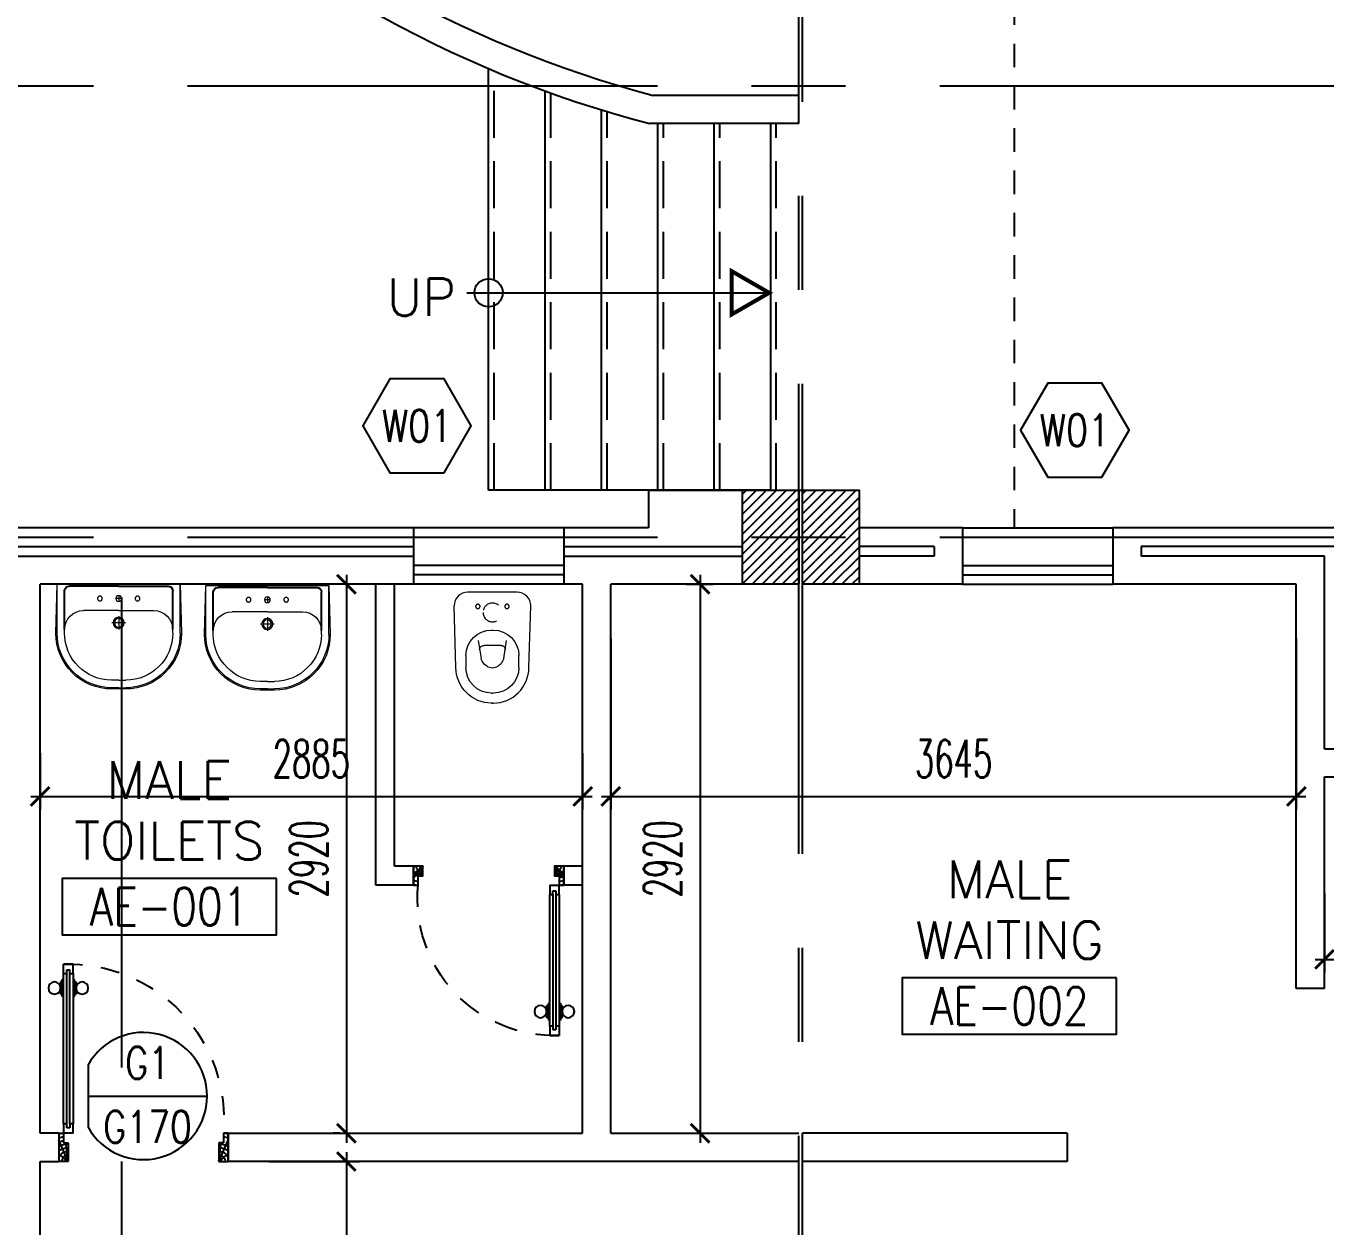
# Model space of a CAD drawing. Extents: x 417819.9 to 417911.9, y 43448 to 43539.2.
# Drawn here: x 417859.75 to 417866.66, y 43522.03 to 43528.41 of the extents above; entities that cross this region are included whole.
import ezdxf
from ezdxf.enums import TextEntityAlignment as Align

# ---------------------------------------------------------------- set-up
doc = ezdxf.new("R2010")
doc.units = 0
doc.header["$MEASUREMENT"] = 0
doc.header["$PDMODE"] = 3
doc.header["$PDSIZE"] = 0.1
for name, pattern in [('CENTERX2', [4, 2.5, -0.5, 0.5, -0.5]), ('DASHED', [0.75, 0.5, -0.25]), ('HIDDEN', [0.375, 0.25, -0.125]), ('HIDDEN2', [0.1875, 0.125, -0.0625])]:
    doc.linetypes.add(name, pattern=pattern)
doc.layers.get('0').update_dxf_attribs({"linetype": 'CONTINUOUS'})
doc.layers.get('DEFPOINTS').update_dxf_attribs({"linetype": 'CONTINUOUS'})
for name, color, linetype in [('A-JEERI', 3, 'CONTINUOUS'), ('AX-DIM', 4, 'CONTINUOUS'), ('AXES', 11, 'CENTERX2'), ('COL', 2, 'CONTINUOUS'), ('CURB', 11, 'CONTINUOUS'), ('DIM', 4, 'CONTINUOUS'), ('DOOR', 4, 'CONTINUOUS'), ('DOOR-CR', 2, 'CONTINUOUS'), ('DOOR-NO', 3, 'CONTINUOUS'), ('FIX', 3, 'CONTINUOUS'), ('HAT', 8, 'CONTINUOUS'), ('HIDDEN', 9, 'HIDDEN2'), ('INSUL', 7, 'CONTINUOUS'), ('RM-BOX', 2, 'CONTINUOUS'), ('RM-NAME', 2, 'CONTINUOUS'), ('RM-NO', 2, 'CONTINUOUS'), ('SHAFT', 7, 'CONTINUOUS'), ('Step', 3, 'CONTINUOUS'), ('STR', 5, 'CONTINUOUS'), ('WALL', 2, 'CONTINUOUS'), ('WIN', 5, 'CONTINUOUS'), ('WIN-BOX', 3, 'CONTINUOUS'), ('WIN-NO', 5, 'CONTINUOUS')]:
    doc.layers.add(name, color=color, linetype=linetype)
doc.styles.add('ROMANS', font='ROMANS.shx', dxfattribs={"width": 0.6})
doc.dimstyles.new('STANDARD in', dxfattribs={"dimtxt": 0.2, "dimasz": 0.1, "dimexe": 0.07, "dimexo": 0.05, "dimgap": 0.1, "dimtad": 1, "dimdec": 0, "dimlfac": 1000, "dimzin": 0, "dimdsep": 46, "dimtxsty": 'ROMANS', "dimblk": 'ARCHTICK', "dimcen": 0.05, "dimdle": 0.05, "dimclrd": 4, "dimclre": 4, "dimclrt": 2, "dimadec": 0, "dimazin": 0, "dimtfac": 1, "dimtdec": 0, "dimtmove": 2, "dimatfit": 3, "dimfxl": 0, "dimtolj": 1, "dimtzin": 0, "dimarcsym": 0})

# ---------------------------------------------------------------- blocks, each defined once
blk = doc.blocks.new('_ARCHTICK')
at = {"color": 0, "linetype": 'ByBlock', "const_width": 0.15}
blk.add_lwpolyline([(-0.5, -0.5), (0.5, 0.5)], dxfattribs=at)
blk = doc.blocks.new('*D464')
at = {"layer": 'AX-DIM', "color": 4, "lineweight": -2}
for p, q in [((417831.2066, 43525.8089), (417831.2066, 43538.0073)), ((417906.5226, 43536.5673), (417906.5226, 43538.0073)), ((417831.1566, 43537.9373), (417906.5726, 43537.9373))]:
    blk.add_line(p, q, dxfattribs=at)
at = {"layer": 'DEFPOINTS', "color": 0}
for p in [(417906.5226, 43537.9373), (417906.5226, 43536.5173), (417831.2066, 43525.7589)]:
    blk.add_point(p, dxfattribs=at)
at = {"layer": 'AX-DIM', "color": 4, "lineweight": -2, "xscale": 0.1, "yscale": 0.1, "zscale": 0.1, "rotation": 180}
blk.add_blockref('_ARCHTICK', (417831.2066, 43537.9373), dxfattribs=at)
at = {"layer": 'AX-DIM', "color": 4, "lineweight": -2, "xscale": 0.1, "yscale": 0.1, "zscale": 0.1}
blk.add_blockref('_ARCHTICK', (417906.5226, 43537.9373), dxfattribs=at)
at = {"layer": 'AX-DIM', "color": 2, "insert": (417869.829, 43538.1603), "char_height": 0.2, "attachment_point": 5, "style": 'ROMANS'}
blk.add_mtext('\\A1;75316', dxfattribs=at)
blk = doc.blocks.new('WW1')
at = {"layer": 'WIN-BOX'}
blk.add_lwpolyline([(144.3, -250), (288.7, 0), (144.3, 250), (-144.3, 250), (-288.7, 0), (-144.3, -250)], close=True, dxfattribs=at)
at = {"layer": 'WIN-NO', "style": 'ROMANS', "width": 0.8}
blk.add_attdef('W00', text='', height=170, dxfattribs=at).set_placement((0, 0), align=Align.MIDDLE)
blk = doc.blocks.new('DD1')
at = {"layer": 'DOOR-CR'}
blk.add_line((-316.5, 0), (316.5, 0), dxfattribs=at)
blk.add_lwpolyline([(-316.5, -165.7, 3.820224), (-316.5, 165.7)], format="xyb", close=True, dxfattribs=at)
at = {"layer": 'DOOR-NO', "color": 255, "style": 'ROMANS'}
for tag, width, p in [('G', 0.8, (-21.7, 155.8)), ('0000', 0.7, (-21.7, -135.5))]:
    blk.add_attdef(tag, text='', height=195.5, dxfattribs=dict(at, width=width)).set_placement(p, align=Align.MIDDLE)
blk = doc.blocks.new('RM1')
at = {"layer": 'RM-BOX'}
blk.add_lwpolyline([(569.9, -200), (-569.9, -200), (-569.9, -500), (569.9, -500)], close=True, dxfattribs=at)
at = {"layer": 'RM-NAME', "style": 'ROMANS'}
for tag, p in [('ROOMNAME1', (0, 323.8)), ('ROOMNAME2', (0, 0))]:
    blk.add_attdef(tag, text='', height=200, dxfattribs=at).set_placement(p, align=Align.MIDDLE)
at = {"layer": 'RM-NO', "style": 'ROMANS', "width": 0.8}
blk.add_attdef('ROOMNO', text='', height=200, dxfattribs=at).set_placement((0, -350), align=Align.MIDDLE)
blk = doc.blocks.new('C-300')
at = {"layer": 'HAT', "linetype": 'ByBlock', "ltscale": 0.3}
h = blk.add_hatch(dxfattribs=at)
h.set_pattern_fill('ANSI31', color=8, scale=300, style=0)
h.set_pattern_definition([(45, (-258496.182, -82361.005), (-26.5165043, 26.5165043), [])])
h.paths.add_polyline_path([(300, 500), (0, 500), (0, 250), (300, 250)])
h.paths.add_polyline_path([(300, 250), (0, 250), (0, 0), (300, 0)])
at = {"layer": 'COL'}
blk.add_lwpolyline([(0, 500), (300, 500), (300, 0), (0, 0)], close=True, dxfattribs=at)
blk = doc.blocks.new('C-300A')
at = {"layer": 'SHAFT', "color": 6, "linetype": 'ByBlock', "ltscale": 0.3}
for p in [(-300, 0), (20, 0)]:
    blk.add_blockref('C-300', p, dxfattribs=at)
blk = doc.blocks.new('DOOR90')
at = {"layer": 'DOOR', "color": 7, "linetype": 'ByBlock'}
for p, q in [((-150, 0), (0, 0)), ((-150, 0), (-150, -25)), ((0, -50), (-113.7, 0)), ((0, -50), (-40.1, 0)), ((0, -50), (0, 0)), ((-1000, -25), (-1050, -25)), ((-1050, -75), (-1050, -25)), ((-1050, -25), (-1050, -75)), ((-1000, -42), (-1020, -42)), ((-1020, -42), (-1020, -58)), ((-1000, -58), (-1020, -58)), ((-1000, -25), (-1000, -42)), ((-1000, -58), (-1000, -75)), ((-877.6, -17.8), (-967.6, -17.8)), ((-967.6, -25), (-967.6, -17.8)), ((-955, -8.8), (-890.2, -8.8)), ((-955, -17.8), (-955, -8.8)), ((-955, -17.8), (-890.2, -17.8)), ((-890.2, -17.8), (-890.2, -8.8)), ((-877.6, -25), (-877.6, -17.8)), ((-200, -25), (-150, -25)), ((-200, -42), (-200, -25)), ((-180, -42), (-200, -42)), ((-200, -58), (-180, -58)), ((-200, -75), (-200, -58)), ((-180, -58), (-180, -42)), ((-150, -25), (-100, -25)), ((-150, -75), (-150, -25)), ((-100, -25), (-100, -50)), ((0, -50), (-100, -36.6)), ((-100, -50), (0, -50)), ((-1000, -75), (-1050, -75)), ((-967.6, -75), (-967.6, -82.2)), ((-877.6, -82.2), (-967.6, -82.2)), ((-955, -82.2), (-890.2, -82.2)), ((-955, -82.2), (-955, -91.2)), ((-955, -91.2), (-890.2, -91.2)), ((-890.2, -82.2), (-890.2, -91.2)), ((-877.6, -75), (-877.6, -82.2)), ((-150, -75), (-200, -75)), ((-150, -875), (-100, -875)), ((-150, -900), (-150, -875)), ((0, -850), (-113.7, -900)), ((-100, -875), (-100, -850)), ((0, -850), (-100, -863.4)), ((-100, -850), (0, -850)), ((0, -850), (-40.1, -900)), ((0, -850), (0, -900)), ((-150, -900), (0, -900)), ((0, -900), (-150, -900))]:
    blk.add_line(p, q, dxfattribs=at)
at = {"layer": 'DOOR', "linetype": 'ByBlock'}
for p, q in [((-200, -25), (-1000, -25)), ((-200, -42), (-1000, -42)), ((-200, -58), (-1000, -58)), ((-1000, -75), (-200, -75))]:
    blk.add_line(p, q, dxfattribs=at)
at = {"layer": 'DOOR', "color": 7, "linetype": 'ByBlock'}
for centre in [(-922.6, 23.5), (-922.6, -123.5)]:
    blk.add_circle(centre, 32.4, dxfattribs=at)
for centre, radius, start, end in [((0, -50), 154.4, 161.10529, 166.28577), ((0, -50), 94.4, 148.01819, 180), ((0, -50), 134.4, 158.15985, 169.28002), ((0, -50), 114.4, 154.08384, 167.37743), ((0, -50), 74.4, 137.77643, 180), ((0, -50), 54.4, 113.20738, 180), ((0, -50), 34.4, 90, 180), ((0, -50), 14.4, 90, 180), ((0, -850), 154.4, 193.71423, 198.89471), ((0, -850), 134.4, 190.71998, 201.84015), ((0, -850), 94.4, 180, 211.98181), ((0, -850), 74.4, 180, 222.22357), ((0, -850), 54.4, 180, 246.79262), ((0, -850), 34.4, 180, 270), ((0, -850), 14.4, 180, 270)]:
    blk.add_arc(centre, radius, start, end, dxfattribs=at)
at = {"layer": 'DOOR', "linetype": 'HIDDEN', "ltscale": 0.5}
blk.add_arc((-222.2, -50), 828.2, 178.27012, 275.00304, dxfattribs=at)
blk = doc.blocks.new('LAV-003')
at = {"layer": 'FIX', "linetype": 'ByBlock'}
blk.add_line((-327.5, -25), (327.5, -25), dxfattribs=at)
at = {"layer": 'FIX', "linetype": 'Continuous', "lineweight": 20}
for p, q in [((-327.5, -285), (-327.5, -25)), ((327.5, -285), (327.5, -25)), ((0, -165), (-187.5, -165)), ((0, -165), (187.5, -165)), ((-287.5, -285), (-287.5, -265)), ((287.5, -285), (287.5, -265)), ((0, -535), (-37.5, -535)), ((0, -535), (37.5, -535)), ((0, -575), (-37.5, -575)), ((0, -575), (37.5, -575))]:
    blk.add_line(p, q, dxfattribs=at)
at = {"layer": 'FIX', "linetype": 'ByBlock', "ltscale": 0.3}
for p, q in [((-287.5, -265), (-287.5, -60)), ((0, -35), (-262.5, -35)), ((0, -35), (262.5, -35)), ((287.5, -265), (287.5, -60))]:
    blk.add_line(p, q, dxfattribs=at)
at = {"layer": 'FIX', "lineweight": 20}
for p, q in [((-15.6, -100.9), (15.5, -100.9)), ((0, -85.4), (0, -116.5))]:
    blk.add_line(p, q, dxfattribs=at)
at = {"layer": 'FIX', "linetype": 'DASHED', "lineweight": 20, "ltscale": 0.04}
for p, q in [((0, -193.9), (0, -266.1)), ((-35.7, -230.5), (36.6, -230.5))]:
    blk.add_line(p, q, dxfattribs=at)
at = {"layer": 'FIX', "linetype": 'Continuous', "lineweight": 20}
blk.add_lwpolyline([(294.8, -25), (0, -25), (-327.5, -25), (-334.5, -285, 0.414214), (-37.5, -582), (0, -582), (37.5, -582, 0.414214), (334.5, -285), (327.5, -25), (0, -25)], format="xyb", dxfattribs=at)
at = {"layer": 'FIX', "linetype": 'HIDDEN', "lineweight": 20, "ltscale": 0.05}
for centre in [(-100, -100.9), (100, -100.9)]:
    blk.add_circle(centre, 12.4, dxfattribs=at)
at = {"layer": 'FIX', "lineweight": 20}
for centre, radius in [((0, -100.9), 15.5), ((0.5, -230), 29.5), ((0.5, -230), 22.5)]:
    blk.add_circle(centre, radius, dxfattribs=at)
at = {"layer": 'FIX', "linetype": 'ByBlock', "ltscale": 0.3}
for centre, start, end in [((-262.5, -60), 90, 180), ((262.5, -60), 0, 90)]:
    blk.add_arc(centre, 25, start, end, dxfattribs=at)
at = {"layer": 'FIX', "linetype": 'Continuous', "lineweight": 20}
for centre, radius, start, end in [((-187.5, -265), 100, 90, 180), ((187.5, -265), 100, 0, 90), ((-37.5, -285), 290, 180, 270), ((-37.5, -285), 250, 180, 270), ((37.5, -285), 290, 270, 0), ((37.5, -285), 250, 270, 0)]:
    blk.add_arc(centre, radius, start, end, dxfattribs=at)
blk = doc.blocks.new('WC')
at = {"layer": 'FIX', "lineweight": 20}
for p, q in [((475, 140.8), (538, 140.8)), ((394.8, 75.7), (490.4, 60.1)), ((339, 4.8), (339, -4.8)), ((533.7, 24.2), (539.5, 0)), ((539.5, 0), (533.7, -24.2)), ((674, 4.8), (674, -4.8)), ((490.4, -60.1), (394.8, -75.7)), ((213.2, -203.8), (210, -203.8)), ((538, -140.8), (475, -140.8))]:
    blk.add_line(p, q, dxfattribs=at)
at = {"layer": 'FIX', "linetype": 'Continuous', "lineweight": 20}
blk.add_line((420.1, -47.3), (420.4, 44.6), dxfattribs=at)
at = {"layer": 'FIX', "lineweight": 20}
for points in [[(210, -203.8, -0.414214), (137, -130.8), (137, 0), (137, 130.8, -0.414214), (210, 203.8)], [(727, -4.8), (727, 4.8, 0.414214), (538, 193.8), (210, 203.8)], [(727, 4.8), (727, -4.8, -0.414214), (538, -193.8), (210, -203.8)]]:
    blk.add_lwpolyline(points, format="xyb", dxfattribs=at)
at = {"layer": 'FIX', "linetype": 'HIDDEN', "lineweight": 20, "ltscale": 0.05}
for centre in [(213.2, 77.5), (213.2, -77.5)]:
    blk.add_circle(centre, 11.6, dxfattribs=at)
at = {"layer": 'FIX', "linetype": 'HIDDEN2', "lineweight": 20, "ltscale": 0.3}
blk.add_circle((245, 0), 49.8, dxfattribs=at)
at = {"layer": 'FIX', "lineweight": 20}
for centre, radius, start, end in [((475, 4.8), 136, 90, 180), ((538, 4.8), 136, 360, 90), ((464.4, -17.6), 82, 51.07583, 71.50405), ((473, -6.9), 68.2, 27.15318, 51.07583), ((475, -4.8), 136, 180, 270), ((464.4, 17.6), 82, 288.49595, 308.92417), ((473, 6.9), 68.2, 308.92417, 332.84682), ((538, -4.8), 136, 270, 0)]:
    blk.add_arc(centre, radius, start, end, dxfattribs=at)
at = {"layer": 'FIX', "linetype": 'Continuous', "lineweight": 20}
for centre, start, end in [((442.7, 45.5), 88.38785, 182.33379), ((442.4, -45.6), 177.66621, 271.61215)]:
    blk.add_arc(centre, 22.3, start, end, dxfattribs=at)
blk = doc.blocks.new('*D207')
at = {"layer": 'DEFPOINTS', "color": 0}
for p in [(417859.8216, 43524.5957), (417862.7066, 43524.5957), (417862.7066, 43524.3162)]:
    blk.add_point(p, dxfattribs=at)
at = {"layer": 'DIM', "color": 4, "lineweight": -2}
for p, q in [((417859.8216, 43524.5457), (417859.8216, 43524.2462)), ((417862.7066, 43524.5457), (417862.7066, 43524.2462)), ((417859.7716, 43524.3162), (417862.7566, 43524.3162))]:
    blk.add_line(p, q, dxfattribs=at)
at = {"layer": 'DIM', "color": 4, "lineweight": -2, "xscale": 0.1, "yscale": 0.1, "zscale": 0.1, "rotation": 180}
blk.add_blockref('_ARCHTICK', (417859.8216, 43524.3162), dxfattribs=at)
at = {"layer": 'DIM', "color": 4, "lineweight": -2, "xscale": 0.1, "yscale": 0.1, "zscale": 0.1}
blk.add_blockref('_ARCHTICK', (417862.7066, 43524.3162), dxfattribs=at)
at = {"layer": 'DIM', "color": 2, "insert": (417861.2641, 43524.5162), "char_height": 0.2, "attachment_point": 5, "style": 'ROMANS'}
blk.add_mtext('\\A1;2885', dxfattribs=at)
blk = doc.blocks.new('*D208')
at = {"layer": 'DEFPOINTS', "color": 0}
for p in [(417861.5387, 43525.4443), (417861.4501, 43522.5244), (417861.4649, 43522.5244)]:
    blk.add_point(p, dxfattribs=at)
at = {"layer": 'DIM', "color": 4, "lineweight": -2}
for p, q in [((417861.4887, 43525.4443), (417861.3801, 43525.4443)), ((417861.4501, 43525.4943), (417861.4501, 43522.4744)), ((417861.4149, 43522.5244), (417861.3801, 43522.5244))]:
    blk.add_line(p, q, dxfattribs=at)
at = {"layer": 'DIM', "color": 4, "lineweight": -2, "xscale": 0.1, "yscale": 0.1, "zscale": 0.1}
for p, rotation in [((417861.4501, 43525.4443), 90), ((417861.4501, 43522.5244), 270)]:
    blk.add_blockref('_ARCHTICK', p, dxfattribs=dict(at, rotation=rotation))
at = {"layer": 'DIM', "color": 2, "insert": (417861.2501, 43523.9843), "char_height": 0.2, "attachment_point": 5, "rotation": 90, "style": 'ROMANS'}
blk.add_mtext('\\A1;2920', dxfattribs=at)
blk = doc.blocks.new('*D209')
at = {"layer": 'DEFPOINTS', "color": 0}
for p in [(417862.8566, 43525.206), (417866.5016, 43525.206), (417866.5016, 43524.3162)]:
    blk.add_point(p, dxfattribs=at)
at = {"layer": 'DIM', "color": 4, "lineweight": -2}
for p, q in [((417862.8566, 43525.156), (417862.8566, 43524.2462)), ((417866.5016, 43525.156), (417866.5016, 43524.2462)), ((417862.8066, 43524.3162), (417866.5516, 43524.3162))]:
    blk.add_line(p, q, dxfattribs=at)
at = {"layer": 'DIM', "color": 4, "lineweight": -2, "xscale": 0.1, "yscale": 0.1, "zscale": 0.1, "rotation": 180}
blk.add_blockref('_ARCHTICK', (417862.8566, 43524.3162), dxfattribs=at)
at = {"layer": 'DIM', "color": 4, "lineweight": -2, "xscale": 0.1, "yscale": 0.1, "zscale": 0.1}
blk.add_blockref('_ARCHTICK', (417866.5016, 43524.3162), dxfattribs=at)
at = {"layer": 'DIM', "color": 2, "insert": (417864.6791, 43524.5162), "char_height": 0.2, "attachment_point": 5, "style": 'ROMANS'}
blk.add_mtext('\\A1;3645', dxfattribs=at)
blk = doc.blocks.new('*D210')
at = {"layer": 'DEFPOINTS', "color": 0}
for p in [(417863.2066, 43525.4443), (417863.2066, 43522.5244), (417863.3313, 43522.5244)]:
    blk.add_point(p, dxfattribs=at)
at = {"layer": 'DIM', "color": 4, "lineweight": -2}
for p, q in [((417863.2566, 43525.4443), (417863.4013, 43525.4443)), ((417863.3313, 43525.4943), (417863.3313, 43522.4744)), ((417863.2566, 43522.5244), (417863.4013, 43522.5244))]:
    blk.add_line(p, q, dxfattribs=at)
at = {"layer": 'DIM', "color": 4, "lineweight": -2, "xscale": 0.1, "yscale": 0.1, "zscale": 0.1}
for p, rotation in [((417863.3313, 43525.4443), 90), ((417863.3313, 43522.5244), 270)]:
    blk.add_blockref('_ARCHTICK', p, dxfattribs=dict(at, rotation=rotation))
at = {"layer": 'DIM', "color": 2, "insert": (417863.1313, 43523.9843), "char_height": 0.2, "attachment_point": 5, "rotation": 90, "style": 'ROMANS'}
blk.add_mtext('\\A1;2920', dxfattribs=at)
blk = doc.blocks.new('*D211')
at = {"layer": 'DEFPOINTS', "color": 0}
for p in [(417860.9879, 43522.3743), (417860.9879, 43520.5193), (417861.4501, 43520.5193)]:
    blk.add_point(p, dxfattribs=at)
at = {"layer": 'DIM', "color": 4, "lineweight": -2}
for p, q in [((417861.4501, 43522.4243), (417861.4501, 43520.4693)), ((417861.0379, 43522.3743), (417861.5201, 43522.3743)), ((417861.0379, 43520.5193), (417861.5201, 43520.5193))]:
    blk.add_line(p, q, dxfattribs=at)
at = {"layer": 'DIM', "color": 4, "lineweight": -2, "xscale": 0.1, "yscale": 0.1, "zscale": 0.1}
for p, rotation in [((417861.4501, 43522.3743), 90), ((417861.4501, 43520.5193), 270)]:
    blk.add_blockref('_ARCHTICK', p, dxfattribs=dict(at, rotation=rotation))
at = {"layer": 'DIM', "color": 2, "insert": (417861.2501, 43521.4468), "char_height": 0.2, "attachment_point": 5, "rotation": 90, "style": 'ROMANS'}
blk.add_mtext('\\A1;1855', dxfattribs=at)
blk = doc.blocks.new('*D220')
at = {"layer": 'DEFPOINTS', "color": 0}
for p in [(417870.5516, 43524.0749), (417866.6516, 43523.849), (417870.5516, 43523.4495)]:
    blk.add_point(p, dxfattribs=at)
at = {"layer": 'DIM', "color": 4, "lineweight": -2}
for p, q in [((417870.5516, 43524.0249), (417870.5516, 43523.3795)), ((417866.6516, 43523.799), (417866.6516, 43523.3795)), ((417866.6016, 43523.4495), (417870.6016, 43523.4495))]:
    blk.add_line(p, q, dxfattribs=at)
at = {"layer": 'DIM', "color": 4, "lineweight": -2, "xscale": 0.1, "yscale": 0.1, "zscale": 0.1, "rotation": 180}
blk.add_blockref('_ARCHTICK', (417866.6516, 43523.4495), dxfattribs=at)
at = {"layer": 'DIM', "color": 4, "lineweight": -2, "xscale": 0.1, "yscale": 0.1, "zscale": 0.1}
blk.add_blockref('_ARCHTICK', (417870.5516, 43523.4495), dxfattribs=at)
at = {"layer": 'DIM', "color": 2, "insert": (417868.6016, 43523.6495), "char_height": 0.2, "attachment_point": 5, "style": 'ROMANS'}
blk.add_mtext('\\A1;3900', dxfattribs=at)

msp = doc.modelspace()

# ---------------------------------------------------------------- linework, layer by layer
at = {"layer": 'AXES'}
for p, q in [((417863.8566, 43460.01), (417863.8566, 43538.1468)), ((417863.8766, 43460.01), (417863.8766, 43538.1468)), ((417820.6052, 43528.0943), (417889.6966, 43528.0943)), ((417820.6052, 43525.6943), (417889.6966, 43525.6943)), ((417860.2566, 43466.8743), (417860.2566, 43525.6943))]:
    msp.add_line(p, q, dxfattribs=at)
at = {"layer": 'CURB'}
for radius, end in [(6, 255.16489), (6.15, 255.3479)]:
    msp.add_arc((417864.6174, 43533.8443), radius, 225, end, dxfattribs=at)
at = {"layer": 'DOOR', "color": 9, "linetype": 'ByBlock'}
for p, q in [((417861.8566, 43523.9443), (417861.8066, 43523.8806)), ((417861.8566, 43523.9443), (417861.8066, 43523.9042)), ((417862.5566, 43523.9443), (417862.6066, 43523.9042)), ((417862.5566, 43523.9443), (417862.6066, 43523.8806)), ((417862.5566, 43523.9443), (417862.57, 43523.8943))]:
    msp.add_line(p, q, dxfattribs=at)
at = {"layer": 'DOOR', "color": 0, "linetype": 'ByBlock'}
for p, q in [((417861.8566, 43523.9443), (417861.8066, 43523.9443)), ((417862.5316, 43523.8443), (417862.5816, 43523.8443)), ((417862.5316, 43523.8443), (417862.5316, 43523.7943)), ((417862.5816, 43523.7943), (417862.5816, 43523.8443)), ((417862.5316, 43523.7943), (417862.5486, 43523.7943)), ((417862.5486, 43523.8143), (417862.5646, 43523.8143)), ((417862.5486, 43523.7943), (417862.5486, 43523.8143)), ((417862.5646, 43523.8143), (417862.5646, 43523.7943)), ((417862.5646, 43523.7943), (417862.5816, 43523.7943)), ((417862.5154, 43523.1393), (417862.5154, 43523.2041)), ((417862.5244, 43523.2041), (417862.5154, 43523.2041)), ((417862.5244, 43523.2167), (417862.5244, 43523.1267)), ((417862.5316, 43523.2167), (417862.5244, 43523.2167)), ((417862.5244, 43523.1393), (417862.5244, 43523.2041)), ((417862.5816, 43523.2167), (417862.5888, 43523.2167)), ((417862.5888, 43523.2167), (417862.5888, 43523.1267)), ((417862.5888, 43523.1393), (417862.5888, 43523.2041)), ((417862.5888, 43523.2041), (417862.5978, 43523.2041)), ((417862.5978, 43523.1393), (417862.5978, 43523.2041)), ((417862.5244, 43523.1393), (417862.5154, 43523.1393)), ((417862.5316, 43523.1267), (417862.5244, 43523.1267)), ((417862.5316, 43523.0943), (417862.5316, 43523.0443)), ((417862.5486, 43523.0943), (417862.5316, 43523.0943)), ((417862.5486, 43523.0943), (417862.5486, 43523.0743)), ((417862.5646, 43523.0943), (417862.5646, 43523.0743)), ((417862.5816, 43523.0943), (417862.5646, 43523.0943)), ((417862.5816, 43523.1267), (417862.5888, 43523.1267)), ((417862.5816, 43523.0943), (417862.5816, 43523.0443)), ((417862.5888, 43523.1393), (417862.5978, 43523.1393)), ((417862.5316, 43523.0443), (417862.5816, 43523.0443)), ((417862.5816, 43523.0443), (417862.5316, 43523.0443)), ((417862.5646, 43523.0743), (417862.5486, 43523.0743))]:
    msp.add_line(p, q, dxfattribs=at)
at = {"layer": 'DOOR', "linetype": 'ByBlock'}
for p, q in [((417862.5316, 43523.0943), (417862.5316, 43523.7943)), ((417862.5486, 43523.7943), (417862.5486, 43523.0943)), ((417862.5646, 43523.7943), (417862.5646, 43523.0943)), ((417862.5816, 43523.7943), (417862.5816, 43523.0943))]:
    msp.add_line(p, q, dxfattribs=at)
at = {"layer": 'DOOR', "color": 0, "linetype": 'ByBlock'}
msp.add_lwpolyline([(417861.8066, 43523.8443), (417861.8066, 43523.9443), (417861.8066, 43523.8443), (417861.8316, 43523.8443), (417861.8316, 43523.8943), (417861.8566, 43523.8943), (417861.8566, 43523.9443), (417861.8433, 43523.8943)], dxfattribs=at)
msp.add_lwpolyline([(417862.6066, 43523.8443), (417862.6066, 43523.9443), (417862.5566, 43523.9443), (417862.5566, 43523.8943), (417862.5816, 43523.8943), (417862.5816, 43523.8443)], close=True, dxfattribs=at)
at = {"layer": 'DOOR', "color": 9, "linetype": 'ByBlock', "extrusion": (0, 0, -1)}
for centre, major_axis, ratio, start_param, end_param in [((417861.8566, 43523.9443), (0.0385, -0.0385), 1, 1.190443, 1.951149), ((417861.7953, 43523.9637), (-0.0694, -0.0426), 0.913542, 4.343919, 5.080859), ((417861.8566, 43523.9943), (0.0668, -0.0668), 1, 0.785398, 1.343586), ((417861.8566, 43523.9443), (-0.0243, -0.0243), 1, -0.785398, 0.785398), ((417861.8566, 43523.9443), (0.0102, -0.0102), 1, 0.785398, 2.356194), ((417862.5566, 43523.9443), (0.0102, -0.0102), 1, 5.497787, 7.068583), ((417862.5566, 43523.9443), (0.0243, -0.0243), 1, 5.497787, 7.068583), ((417862.6179, 43523.9637), (0.0694, -0.0426), 0.913542, 1.202326, 1.939267), ((417862.5566, 43523.9943), (-0.0668, -0.0668), 1, -1.343586, -0.785398), ((417862.5566, 43523.9443), (0.0385, -0.0385), 1, 5.902832, 6.663538), ((417861.8566, 43523.9943), (0.095, -0.095), 1, 0.972497, 1.166581), ((417861.8566, 43523.9943), (-0.1092, -0.1092), 1, -0.54604, -0.455623), ((417862.5566, 43523.9943), (0.0809, -0.0809), 1, 0.333076, 0.565093), ((417862.5566, 43523.9943), (0.095, -0.095), 1, 0.404216, 0.598299), ((417862.5566, 43523.9943), (-0.1092, -0.1092), 1, -1.115173, -1.024757)]:
    msp.add_ellipse(centre, major_axis=major_axis, ratio=ratio, start_param=start_param, end_param=end_param, dxfattribs=at)
at = {"layer": 'DOOR', "linetype": 'HIDDEN', "ltscale": 0.5, "extrusion": (0, 0, -1)}
msp.add_ellipse((417862.5566, 43523.7724), major_axis=(0.5152, -0.5152), ratio=1, start_param=0.751077, end_param=2.45501, dxfattribs=at)
at = {"layer": 'DOOR', "color": 0, "linetype": 'ByBlock', "extrusion": (0, 0, -1)}
for centre in [(417862.4831, 43523.1717), (417862.6301, 43523.1717)]:
    msp.add_ellipse(centre, major_axis=(0.0229, -0.0229), ratio=1, start_param=2.356194489729168, end_param=8.639379796908754, dxfattribs=at)
at = {"layer": 'HIDDEN'}
msp.add_line((417865.0011, 43534.3943), (417865.0011, 43525.7443), dxfattribs=at)
at = {"layer": 'INSUL'}
for p, q in [((417859.3429, 43525.6443), (417861.8066, 43525.6443)), ((417862.6066, 43525.6443), (417863.5566, 43525.6443)), ((417864.5766, 43525.6443), (417864.1766, 43525.6443)), ((417864.5766, 43525.6443), (417864.5766, 43525.5943)), ((417865.6766, 43525.6443), (417865.6766, 43525.5943)), ((417866.7016, 43525.6443), (417865.6766, 43525.6443)), ((417859.3429, 43525.5943), (417861.8066, 43525.5943)), ((417862.6066, 43525.5943), (417863.5566, 43525.5943)), ((417864.5766, 43525.5943), (417864.1766, 43525.5943)), ((417866.6516, 43525.5943), (417865.6766, 43525.5943)), ((417866.6516, 43524.5693), (417866.6516, 43525.5943)), ((417866.6516, 43524.5693), (417867.4766, 43524.5693))]:
    msp.add_line(p, q, dxfattribs=at)
at = {"layer": 'Step'}
for p, q in [((417862.2066, 43525.9443), (417862.2066, 43528.1865)), ((417862.5066, 43525.9443), (417862.5066, 43528.0679)), ((417863.8566, 43528.0443), (417863.0812, 43528.0443)), ((417863.8566, 43527.8943), (417863.8566, 43528.0443)), ((417862.8066, 43525.9443), (417862.8066, 43527.967)), ((417863.8566, 43527.8943), (417863.0618, 43527.8943)), ((417863.1066, 43525.9443), (417863.1066, 43527.8943)), ((417863.4066, 43525.9443), (417863.4066, 43527.8943)), ((417863.7066, 43525.9443), (417863.7066, 43527.8943)), ((417863.7066, 43525.9443), (417862.2066, 43525.9443))]:
    msp.add_line(p, q, dxfattribs=at)
at = {"layer": 'Step', "linetype": 'HIDDEN'}
for p, q in [((417862.2366, 43525.9443), (417862.2366, 43528.1739)), ((417862.5366, 43525.9443), (417862.5366, 43528.057)), ((417862.8366, 43525.9443), (417862.8366, 43527.9578)), ((417863.1366, 43525.9443), (417863.1366, 43527.8943)), ((417863.4366, 43525.9443), (417863.4366, 43527.8943)), ((417863.7366, 43525.9443), (417863.7366, 43527.8943))]:
    msp.add_line(p, q, dxfattribs=at)
at = {"layer": 'STR'}
msp.add_line((417862.0913, 43526.9943), (417863.7066, 43526.9943), dxfattribs=at)
at = {"layer": 'STR', "const_width": 0.0215}
msp.add_lwpolyline([(417863.4986, 43527.1098), (417863.4986, 43526.8789), (417863.6986, 43526.9943)], close=True, dxfattribs=at)
msp.add_lwpolyline([(417863.4986, 43527.1098), (417863.4986, 43526.8789), (417863.6986, 43526.9943)], close=True, dxfattribs=at)
msp.add_lwpolyline([(417863.4986, 43527.1098), (417863.4986, 43526.8789), (417863.6986, 43526.9943)], close=True, dxfattribs=at)
msp.add_lwpolyline([(417863.4986, 43527.1098), (417863.4986, 43526.8789), (417863.6986, 43526.9943)], close=True, dxfattribs=at)
at = {"layer": 'STR'}
msp.add_circle((417862.2066, 43526.9943), 0.075, dxfattribs=at)
msp.add_circle((417862.2066, 43526.9943), 0.075, dxfattribs=at)
at = {"layer": 'WALL'}
for p, q in [((417863.0566, 43525.9443), (417863.0566, 43525.7443)), ((417863.0566, 43525.9443), (417863.8766, 43525.9443)), ((417861.8066, 43525.7443), (417859.1956, 43525.7443)), ((417861.8066, 43525.7443), (417861.8066, 43525.4443)), ((417863.0566, 43525.7443), (417862.6066, 43525.7443)), ((417862.6066, 43525.7443), (417862.6066, 43525.4443)), ((417864.7266, 43525.7443), (417864.1766, 43525.7443)), ((417864.7266, 43525.7443), (417864.7266, 43525.4443)), ((417865.5266, 43525.7443), (417865.5266, 43525.4443)), ((417866.8016, 43525.7443), (417865.5266, 43525.7443)), ((417859.8216, 43522.5244), (417859.8216, 43525.4443)), ((417861.8066, 43525.4443), (417859.8216, 43525.4443)), ((417861.6066, 43523.8443), (417861.6066, 43525.4443)), ((417861.7066, 43523.9443), (417861.7066, 43525.4443)), ((417862.7066, 43525.4443), (417862.6066, 43525.4443)), ((417862.7066, 43522.5244), (417862.7066, 43525.4443)), ((417863.5566, 43525.4443), (417862.8566, 43525.4443)), ((417862.8566, 43522.5244), (417862.8566, 43525.4443)), ((417864.7266, 43525.4443), (417864.1766, 43525.4443)), ((417866.5016, 43525.4443), (417865.5266, 43525.4443)), ((417866.5016, 43523.2943), (417866.5016, 43525.4443)), ((417866.6516, 43524.4193), (417867.6266, 43524.4193)), ((417866.6516, 43523.2943), (417866.6516, 43524.4193)), ((417861.8066, 43523.9443), (417861.7066, 43523.9443)), ((417861.8066, 43523.9443), (417861.8066, 43523.8443)), ((417862.7066, 43523.9443), (417862.6066, 43523.9443)), ((417862.6066, 43523.9443), (417862.6066, 43523.8443)), ((417861.8066, 43523.8443), (417861.6066, 43523.8443)), ((417862.7066, 43523.8443), (417862.6066, 43523.8443)), ((417866.6516, 43523.2943), (417866.5016, 43523.2943)), ((417859.9216, 43522.5244), (417859.8216, 43522.5244)), ((417859.9216, 43522.5244), (417859.9216, 43522.3743)), ((417860.8191, 43522.5244), (417862.7066, 43522.5244)), ((417860.8191, 43522.5244), (417860.8191, 43522.3743)), ((417862.8566, 43522.5244), (417863.8566, 43522.5244)), ((417863.8766, 43522.3744), (417863.8766, 43522.5244)), ((417865.2826, 43522.5244), (417863.8766, 43522.5244)), ((417865.2826, 43522.5244), (417865.2826, 43522.3744)), ((417859.8216, 43522.3743), (417859.9216, 43522.3743)), ((417859.8216, 43520.5193), (417859.8216, 43522.3743)), ((417863.8566, 43522.3744), (417860.8191, 43522.3743)), ((417865.2826, 43522.3744), (417863.8766, 43522.3744))]:
    msp.add_line(p, q, dxfattribs=at)
at = {"layer": 'WIN'}
for p, q in [((417862.6066, 43525.7443), (417861.8066, 43525.7443)), ((417864.7266, 43525.7443), (417865.5266, 43525.7443)), ((417862.6066, 43525.5443), (417861.8039, 43525.5443)), ((417864.7266, 43525.5443), (417865.5266, 43525.5443)), ((417862.6066, 43525.4943), (417861.8039, 43525.4943)), ((417862.6066, 43525.4443), (417861.8066, 43525.4443)), ((417864.7266, 43525.4943), (417865.5266, 43525.4943)), ((417864.7266, 43525.4443), (417865.5266, 43525.4443))]:
    msp.add_line(p, q, dxfattribs=at)

# ---------------------------------------------------------------- block references
at = {"layer": 'A-JEERI', "linetype": 'ByBlock', "xscale": -0.001000000047497451, "yscale": 0.0009999999892897904, "zscale": 0.001}
for p in [(417860.2395, 43525.4693), (417861.0301, 43525.4629)]:
    msp.add_blockref('LAV-003', p, dxfattribs=at)
at = {"layer": 'COL', "linetype": 'ByBlock', "xscale": 0.001000000047497451, "yscale": 0.0009999999892897904, "zscale": 0.001}
msp.add_blockref('C-300A', (417863.8566, 43525.4443), dxfattribs=at)
at = {"layer": 'DOOR', "xscale": -0.0009999999892897904, "yscale": 0.0009999999892897904, "zscale": 0.001, "rotation": 90}
msp.add_blockref('DOOR90', (417859.9216, 43522.3743), dxfattribs=at)
at = {"layer": 'DOOR-NO'}
ref = msp.add_blockref('DD1', (417860.393, 43522.7224), dxfattribs=dict(at, xscale=0.001000000047497451, yscale=0.0009999999892897904, zscale=0.001))
ref.add_attrib('G', 'G1', dxfattribs={"height": 0.17, "style": 'ROMANS', "width": 0.8}).set_placement((417860.393, 43522.8984), align=Align.MIDDLE)
ref.add_attrib('000', 'G170', dxfattribs={"height": 0.17, "style": 'ROMANS', "width": 0.8}).set_placement((417860.393, 43522.5587), align=Align.MIDDLE)
at = {"layer": 'HAT', "xscale": 0.001000000047497451, "yscale": 0.0009999999892897904, "zscale": 0.001}
for p, values in [((417860.5086, 43524.0802), {'ROOMNO': 'AE-001', 'ROOMNAME2': 'TOILETS', 'ROOMNAME1': 'MALE'}), ((417864.9761, 43523.5516), {'ROOMNO': 'AE-002', 'ROOMNAME2': 'WAITING', 'ROOMNAME1': 'MALE'})]:
    msp.add_blockref('RM1', p, dxfattribs=at).add_auto_attribs(values)
at = {"layer": 'WALL', "xscale": -0.0009999999892897904, "yscale": 0.0009999999892897904, "zscale": 0.001, "rotation": 90}
msp.add_blockref('WC', (417862.2268, 43525.5396), dxfattribs=at)
at = {"layer": 'WIN-NO', "xscale": 0.001000000047497451, "yscale": 0.0009999999892897904, "zscale": 0.001}
for p in [(417861.8258, 43526.2869), (417865.324, 43526.2638)]:
    msp.add_blockref('WW1', p, dxfattribs=at).add_auto_attribs({'W00': 'W01'})

# ---------------------------------------------------------------- texts
at = {"layer": 'RM-NAME', "style": 'ROMANS'}
msp.add_text('UP', height=0.2, dxfattribs=at).set_placement((417861.8497, 43526.9712), align=Align.MIDDLE)

# ---------------------------------------------------------------- dimensions: what is measured, and where the dimension line sits
at = {"layer": 'AX-DIM'}
dim = msp.add_linear_dim(base=(417906.5226, 43537.9373), p1=(417831.2066, 43525.7589), p2=(417906.5226, 43536.5173), dimstyle='STANDARD in', dxfattribs=at)
dim.commit()
dim.dimension.update_dxf_attribs({"geometry": '*D464', "text_midpoint": (417869.829, 43538.1603), "dimtype": 160})
at = {"layer": 'DIM'}
for base, p1, p2, picture, middle in [((417861.4501, 43522.5244), (417861.5387, 43525.4443), (417861.4649, 43522.5244), '*D208', (417861.2501, 43523.9843)), ((417863.3313, 43522.5244), (417863.2066, 43525.4443), (417863.2066, 43522.5244), '*D210', (417863.1313, 43523.9843)), ((417861.4501, 43520.5193), (417860.9879, 43522.3743), (417860.9879, 43520.5193), '*D211', (417861.2501, 43521.4468))]:
    dim = msp.add_linear_dim(base=base, p1=p1, p2=p2, angle=90, dimstyle='STANDARD in', dxfattribs=at)
    dim.commit()
    dim.dimension.update_dxf_attribs({"geometry": picture, "text_midpoint": middle})
for base, p1, p2, picture, middle in [((417866.5016, 43524.3162), (417862.8566, 43525.206), (417866.5016, 43525.206), '*D209', (417864.6791, 43524.5162)), ((417862.7066, 43524.3162), (417859.8216, 43524.5957), (417862.7066, 43524.5957), '*D207', (417861.2641, 43524.5162)), ((417870.5516, 43523.4495), (417866.6516, 43523.849), (417870.5516, 43524.0749), '*D220', (417868.6016, 43523.6495))]:
    dim = msp.add_linear_dim(base=base, p1=p1, p2=p2, dimstyle='STANDARD in', dxfattribs=at)
    dim.commit()
    dim.dimension.update_dxf_attribs({"geometry": picture, "text_midpoint": middle})

doc.saveas('drawing.dxf')
